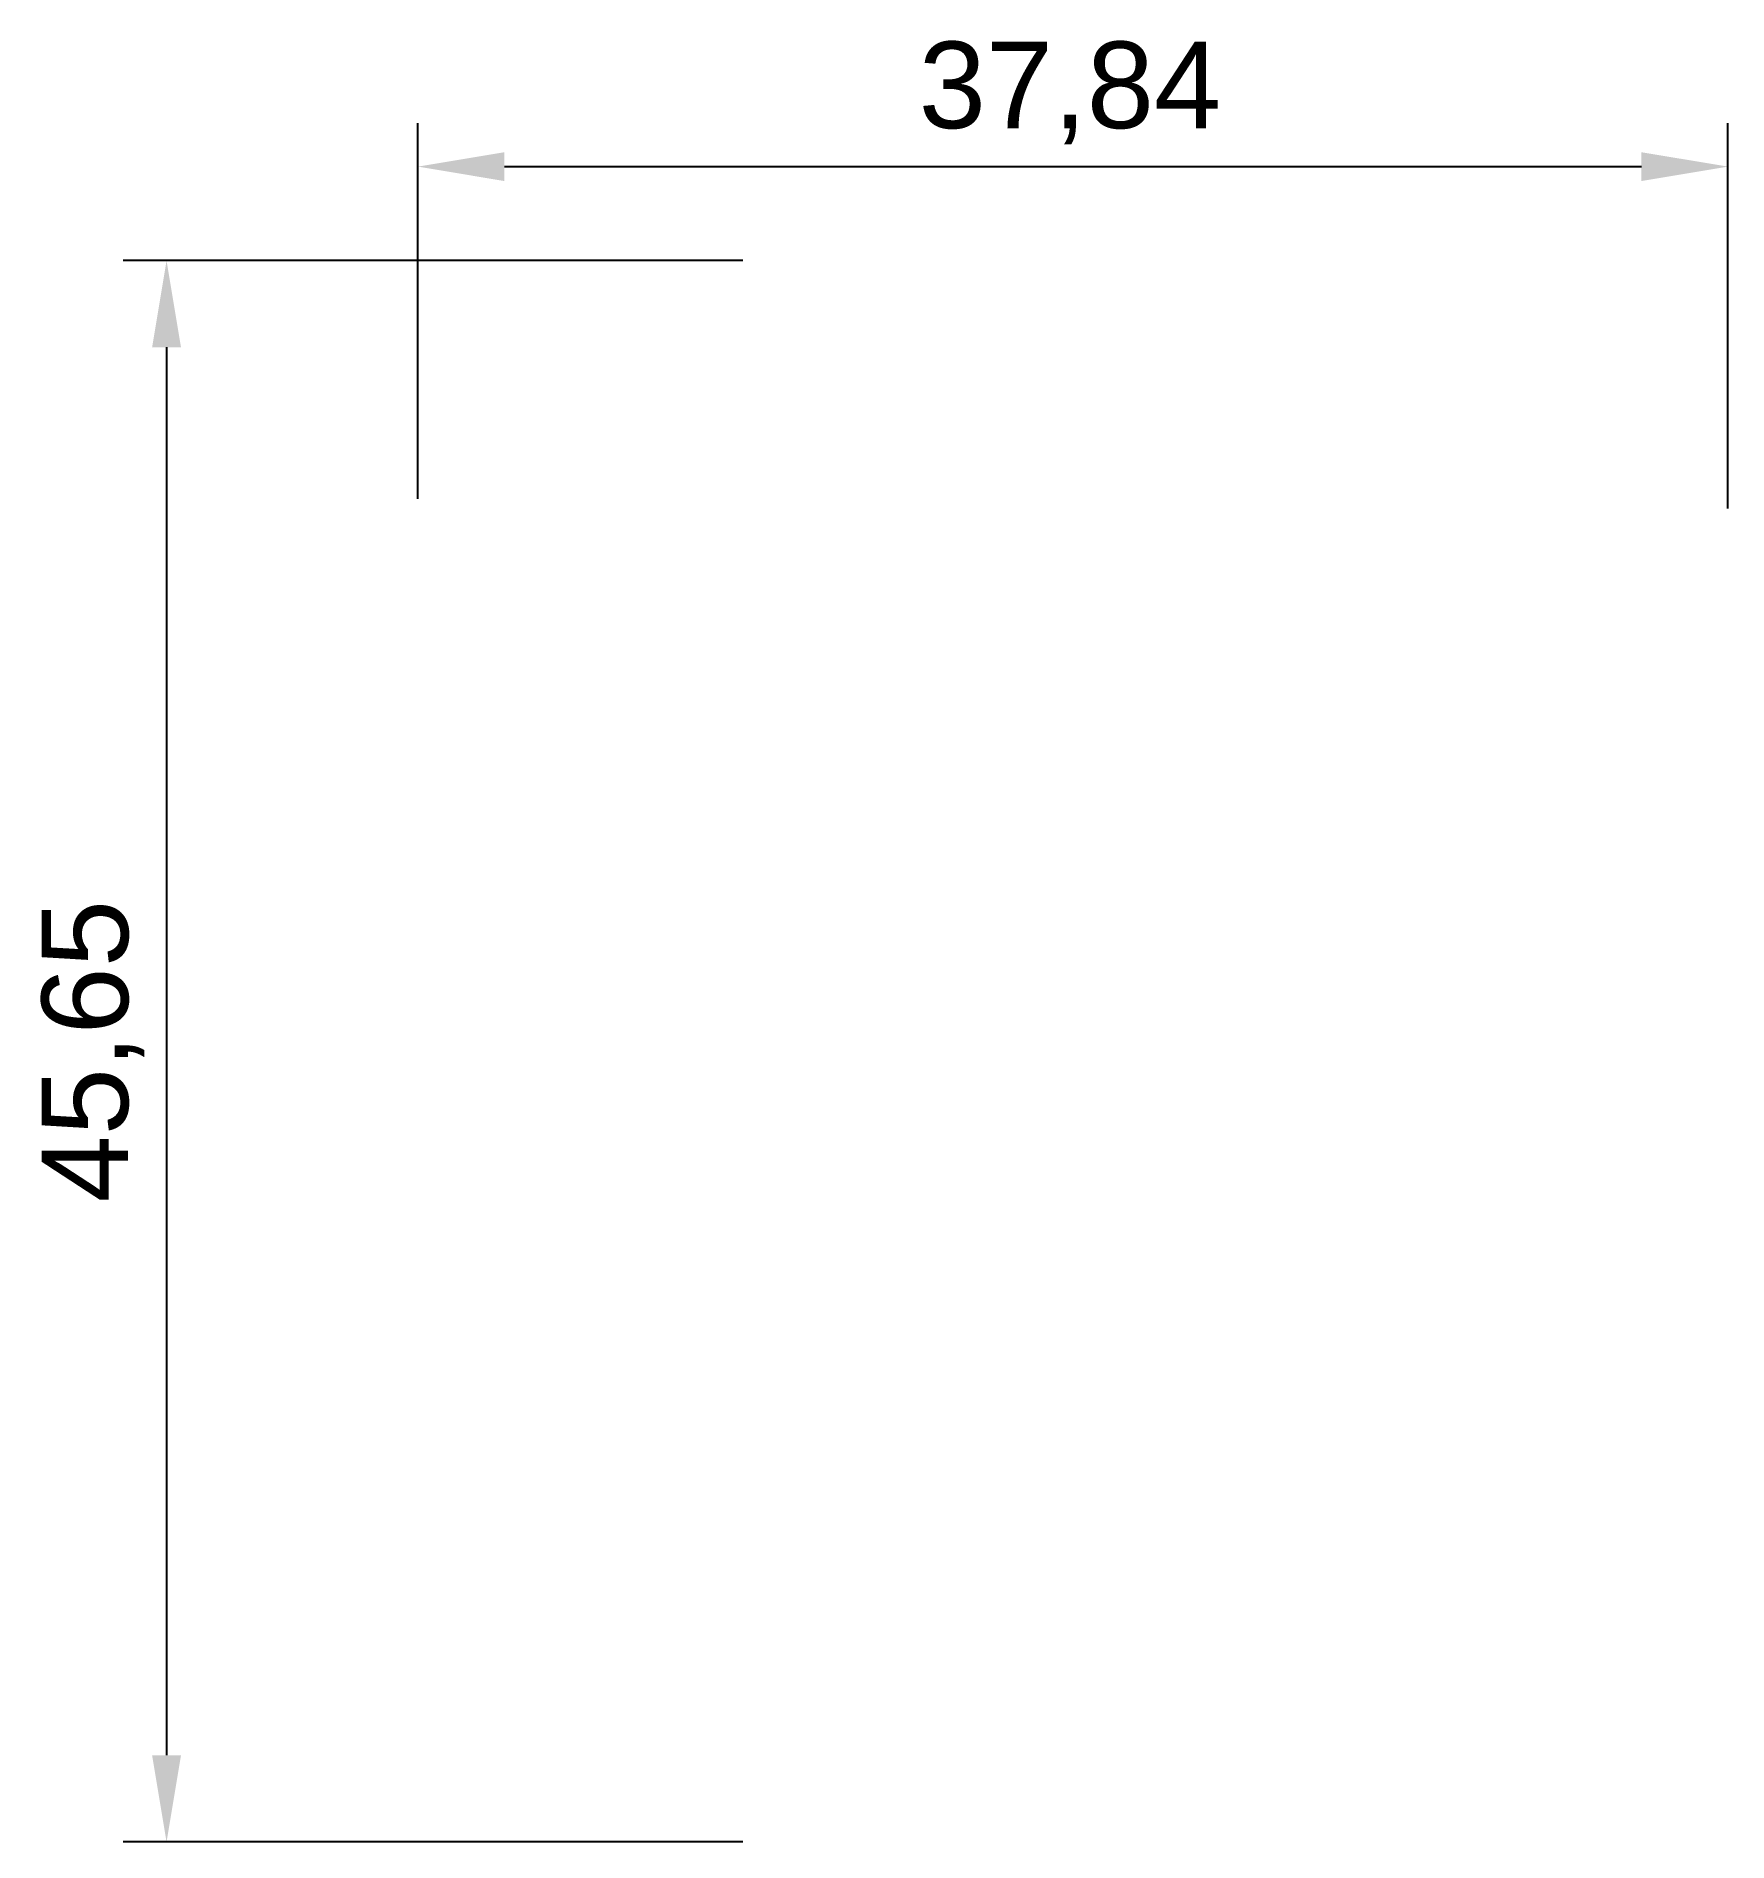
# Model space of a CAD drawing. Header units: millimetres. Extents: x -35.1 to 13.8, y -39.7 to 12.5.
import ezdxf

# ---------------------------------------------------------------- set-up
doc = ezdxf.new("R2010")
doc.units = ezdxf.units.MM
doc.styles.get("Standard").update_dxf_attribs({"font": 'arial.ttf'})
doc.dimstyles.new('ISO-25', dxfattribs={"dimtxt": 2.5, "dimasz": 2.5, "dimexe": 1.25, "dimexo": 0.625, "dimtad": 1, "dimtxsty": 'Standard', "dimcen": 2.5, "dimadec": 0, "dimazin": 0, "dimtfac": 1, "dimtmove": 0, "dimatfit": 3, "dimfxl": 1, "dimarcsym": 0})

# ---------------------------------------------------------------- blocks, each defined once
blk = doc.blocks.new('*D1')
at = {"color": 0, "lineweight": -2, "transparency": 16777216}
for p, q in [((-24.024, -0.89), (-24.024, 9.955)), ((13.813, -1.166), (13.813, 9.955)), ((-21.524, 8.705), (11.313, 8.705))]:
    blk.add_line(p, q, dxfattribs=at)
at = {"color": 0, "transparency": 16777216}
for points in [[(-21.524, 9.121), (-21.524, 8.288), (-24.024, 8.705)], [(11.313, 9.121), (11.313, 8.288), (13.813, 8.705)]]:
    blk.add_solid(points, dxfattribs=at)
at = {"layer": 'Defpoints', "color": 0, "transparency": 16777216}
for p in [(13.813, 8.705), (-24.024, -1.515), (13.813, -1.791)]:
    blk.add_point(p, dxfattribs=at)
at = {"color": 0, "transparency": 16777216, "insert": (-5.19, 10.832), "char_height": 2.5, "attachment_point": 5}
blk.add_mtext('37,84', dxfattribs=at)
blk = doc.blocks.new('*D2')
at = {"color": 0, "lineweight": -2, "transparency": 16777216}
for p, q in [((-14.635, 5.991), (-32.534, 5.991)), ((-31.284, 3.491), (-31.284, -37.16)), ((-14.635, -39.66), (-32.534, -39.66))]:
    blk.add_line(p, q, dxfattribs=at)
at = {"color": 0, "transparency": 16777216}
for points in [[(-31.701, 3.491), (-30.867, 3.491), (-31.284, 5.991)], [(-31.701, -37.16), (-30.867, -37.16), (-31.284, -39.66)]]:
    blk.add_solid(points, dxfattribs=at)
at = {"layer": 'Defpoints', "color": 0, "transparency": 16777216}
for p in [(-14.01, 5.991), (-31.284, -39.66), (-14.01, -39.66)]:
    blk.add_point(p, dxfattribs=at)
at = {"color": 0, "transparency": 16777216, "insert": (-33.411, -16.835), "char_height": 2.5, "attachment_point": 5, "rotation": 90}
blk.add_mtext('45,65', dxfattribs=at)

msp = doc.modelspace()

# ---------------------------------------------------------------- dimensions: what is measured, and where the dimension line sits
dim = msp.add_linear_dim(base=(13.813, 8.705), p1=(-24.024, -1.515), p2=(13.813, -1.791), dimstyle='ISO-25')
dim.commit()
dim.dimension.update_dxf_attribs({"geometry": '*D1', "text_midpoint": (-5.19, 8.705), "dimtype": 160})
dim = msp.add_linear_dim(base=(-31.284, -39.66), p1=(-14.01, 5.991), p2=(-14.01, -39.66), angle=90, dimstyle='ISO-25')
dim.commit()
dim.dimension.update_dxf_attribs({"geometry": '*D2', "text_midpoint": (-33.411, -16.835)})

doc.saveas('drawing.dxf')
